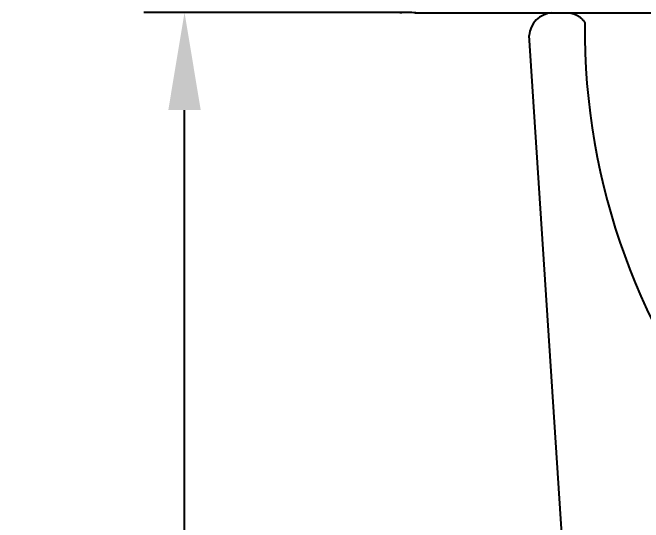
# Model space of a CAD drawing. Header units: millimetres. Extents: x 9101 to 11526, y -274 to 3156.
# Drawn here: x 9547.6 to 9703.1, y 1191.5 to 1317.1 of the extents above; entities that cross this region are included whole.
import ezdxf
from ezdxf.lldxf.tags import DXFTag

# ---------------------------------------------------------------- set-up
doc = ezdxf.new("R2010")
doc.units = ezdxf.units.MM
doc.header["$LTSCALE"] = 0.2
doc.layers.add('2', color=2, linetype='HIDDEN')
doc.layers.add('DEFAULT', color=7, linetype='Continuous')
doc.styles.add('h', font='', dxfattribs={"height": 28})
doc.styles.get('h').set_extended_font_data('Haansoft Batang')
tags = doc.linetypes.add('HIDDEN', pattern=[9.524999999999999, 6.35, -3.175]).pattern_tags.tags
tags[6:7] = [DXFTag(74, 4), DXFTag(75, 0), DXFTag(340, '0'), DXFTag(46, 1.0), DXFTag(50, 0.0), DXFTag(44, 0.0), DXFTag(45, 0.0)]
tags[4:5] = [DXFTag(74, 4), DXFTag(75, 0), DXFTag(340, '0'), DXFTag(46, 1.0), DXFTag(50, 0.0), DXFTag(44, 0.0), DXFTag(45, 0.0)]
doc.dimstyles.new('AM_ISO$0', dxfattribs={"dimtxt": 28, "dimasz": 24, "dimexe": 10, "dimexo": 0, "dimgap": 10, "dimtad": 1, "dimdec": 0, "dimdsep": 46, "dimtxsty": 'h', "dimcen": -5, "dimclrd": 256, "dimclre": 256, "dimclrt": 256, "dimadec": 0, "dimazin": 2, "dimtp": 0.1, "dimtm": 0.1, "dimtfac": 0.71, "dimtdec": 0, "dimtmove": 0, "dimatfit": 3, "dimfxl": 0, "dimlwd": -1, "dimlwe": -1, "dimarcsym": 0})

# ---------------------------------------------------------------- blocks, each defined once
blk = doc.blocks.new('*D22')
at = {"linetype": 'ByBlock'}
for p, q in [((9644.988459627506, 1317.053159417313), (9579.962236583086, 1317.053159417313)), ((9589.962236583086, 956.0252757877145), (9589.962236583086, 1293.053159417313)), ((9782.464704533353, 932.0252757877145), (9579.962236583086, 932.0252757877145))]:
    blk.add_line(p, q, dxfattribs=at)
for points in [[(9585.962236583086, 1293.053159417313), (9593.962236583086, 1293.053159417313), (9589.962236583086, 1317.053159417313)], [(9585.962236583086, 956.0252757877145), (9593.962236583086, 956.0252757877145), (9589.962236583086, 932.0252757877145)]]:
    blk.add_solid(points)
at = {"layer": 'Defpoints', "color": 0}
for p in [(9589.962236583086, 1317.053159417313), (9644.988459627506, 1317.053159417313, -2.081106985765948e-06), (9782.464704533353, 932.0252757877145)]:
    blk.add_point(p, dxfattribs=at)
at = {"insert": (9565.962236583084, 1124.539217602511), "char_height": 28, "attachment_point": 5, "rotation": 90, "style": 'h'}
blk.add_mtext('385', dxfattribs=at)

msp = doc.modelspace()

# ---------------------------------------------------------------- linework, layer by layer
for p, q in [((9646.85252265012, 1317.025275787714, -2.081106957626524e-06), (10184.31908780301, 1317.025275787714, -2.081106977179563e-06)), ((9698.91942321677, 947.025275787714), (9674.875287509696, 1311.428995944629, 1.600000002161266))]:
    msp.add_line(p, q)
msp.add_arc((9644.988459627506, 1249.795413495177, -2.081106985765948e-06), 67.25774592213598, 88.29922858744717, 91.64989434472128)
at = {"extrusion": (3.643800233384322e-17, -0.002181198197810095, 0.9999976211843815)}
msp.add_arc((9681.035107544752, 1310.861933235807, -1.260490366453705), 6.185900342632208, 94.85277387801789, 174.7368562896305, dxfattribs=at)
at = {"layer": '2', "color": 0}
msp.add_arc((9850.90978775796, 1312.831710519172, 4.836626123440349), 162.2835010689256, 179.3976472696623, 260.8801419026756, dxfattribs=at)
at = {"layer": 'DEFAULT', "color": 0}
msp.add_rational_spline([(9684.31236263245, 1317.025275787714, 1.612206626706742), (9687.189492194888, 1317.025275787714, 1.612206626706117), (9688.635254715567, 1314.537771770997, 1.612206626706561)], [1, 0.8667467351348728, 1], degree=2, dxfattribs=at)

# ---------------------------------------------------------------- dimensions: what is measured, and where the dimension line sits
dim = msp.add_linear_dim(base=(9589.962236583086, 1317.053159417313), p1=(9782.46470453335, 932.025275787714), p2=(9644.988459627502, 1317.053159417312, -2.081106985765948e-06), angle=90, dimstyle='AM_ISO$0')
dim.commit()
dim.dimension.update_dxf_attribs({"geometry": '*D22', "text_midpoint": (9565.962236583084, 1124.539217602511)})

doc.saveas('drawing.dxf')
